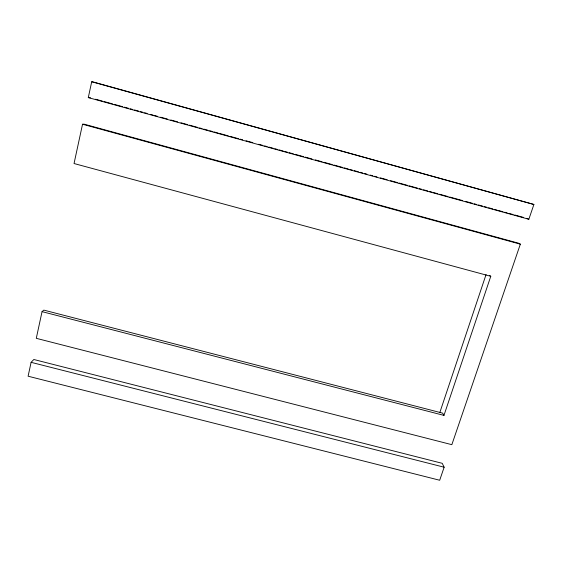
<?xml version="1.0" encoding="UTF-8"?>
<svg xmlns="http://www.w3.org/2000/svg" width="562" height="562" viewBox="0 0 562 562"><rect width="100%" height="100%" fill="white"/><g stroke="black" fill="none" stroke-linecap="round" stroke-linejoin="round"><path stroke-width="0.84" d="M31.1 362.328L28.1 376.21L439.688 480.25L444.142 467.212L442.217 463.313L33.839 359.504L31.1 362.328L444.142 467.212M42.052 311.643L36.284 338.324L451.841 444.675L520.342 244.161L518.368 243.149L84.075 124.16L82.537 124.23L74.044 163.528L490.774 276.3L443.959 415.402L42.052 311.643L43.829 310.119L442.652 413.147L443.959 415.402M88.29 97.591L91.711 81.75L93.917 82.171L533.9 204.47L528.842 219.264L88.29 97.591L90.531 97.816M439.821 412.529L486.067 274.537M82.537 124.23L520.342 244.161M95.603 99.214L102.361 101.083M104.054 101.546L112.505 103.886M114.198 104.349L122.649 106.682M124.335 107.152L128.565 108.318M130.251 108.782L132.787 109.485M134.48 109.955L138.709 111.121M140.395 111.585L142.931 112.288M144.624 112.751L147.16 113.454M150.539 114.388L153.075 115.091M154.761 115.554L157.297 116.257M160.676 117.191L167.441 119.06M170.82 119.994L177.585 121.856M180.964 122.79L187.722 124.659M189.415 125.129L197.866 127.462M199.552 127.925L202.088 128.628M203.781 129.098L208.01 130.265M209.696 130.728L212.232 131.431M213.925 131.894L218.147 133.061M219.84 133.531L228.291 135.864M229.977 136.334L238.428 138.666M240.122 139.13L242.658 139.833M246.037 140.767L252.802 142.636M258.717 144.265L262.939 145.439M264.632 145.902L267.168 146.605M268.854 147.068L273.083 148.235M274.776 148.705L277.312 149.408M278.998 149.871L283.227 151.037M284.913 151.508L287.449 152.204M289.142 152.674L293.364 153.84M295.057 154.304L303.508 156.643M305.201 157.107L311.959 158.976M315.338 159.91L322.103 161.779M323.789 162.242L332.24 164.582M333.933 165.045L342.384 167.378M344.077 167.848L348.3 169.014M349.993 169.478L352.529 170.181M354.215 170.651L358.444 171.817M360.13 172.281L362.666 172.984M364.359 173.447L366.895 174.15M370.274 175.084L372.81 175.787M374.503 176.25L377.032 176.953M380.418 177.887L387.176 179.756M390.555 180.683L397.32 182.552M399.006 183.022L407.457 185.355M409.15 185.818L417.601 188.158M419.294 188.621L421.83 189.324M423.516 189.787L427.745 190.961M429.431 191.424L431.967 192.127M433.66 192.59L437.882 193.757M439.575 194.227L448.026 196.56M449.719 197.03L462.393 200.529M465.772 201.463L472.537 203.332M474.23 203.795L476.759 204.498M478.452 204.961L482.681 206.135M484.367 206.598L486.903 207.301M488.596 207.764L492.818 208.931M494.511 209.401L497.047 210.097M498.733 210.567L502.962 211.733M504.655 212.204L507.184 212.9M508.877 213.37L513.106 214.536M514.792 215L523.243 217.339M91.711 81.75L533.9 204.47M526.545 218.344L528.842 219.264M489.621 275.464L490.774 276.3"/></g></svg>
